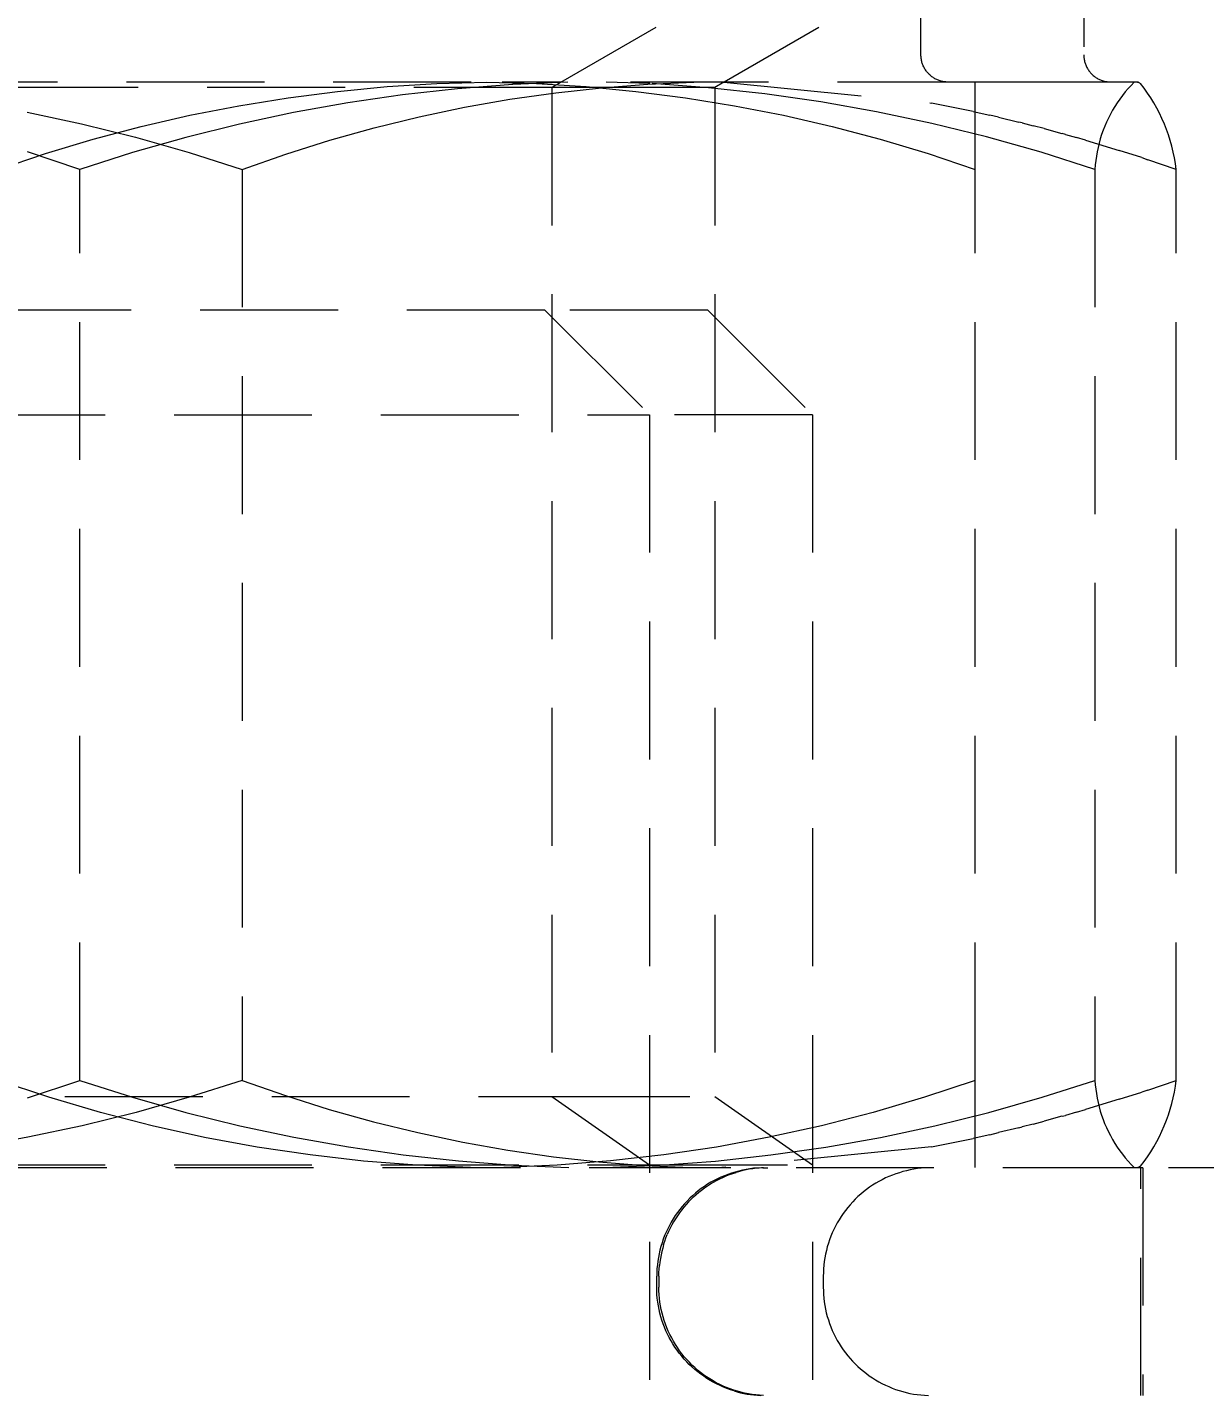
# Model space of a CAD drawing. Header units: millimetres. Extents: x -279 to 4999, y 61 to 3536.
# Drawn here: x 3875.75 to 3886.6, y 2830.36 to 2842.97 of the extents above; entities that cross this region are included whole.
import ezdxf

# ---------------------------------------------------------------- set-up
doc = ezdxf.new("R2010")
doc.units = ezdxf.units.MM
doc.linetypes.add('HIDDEN', pattern=[1.905, 1.27, -0.635])
doc.layers.add('ZANO_R_przerywana', color=7, linetype='HIDDEN', lineweight=0)
doc.layers.add('ZANO_W', color=1, linetype='Continuous', lineweight=0)
doc.styles.add('Arial', font='arial.ttf')
doc.styles.get("Standard").update_dxf_attribs({"font": 'ARIALUNI.TTF'})
doc.dimstyles.new('pl i ang', dxfattribs={"dimtxt": 50, "dimasz": 50, "dimexe": 1.25, "dimexo": 0.625, "dimgap": 10, "dimtad": 1, "dimtoh": 1, "dimtxsty": 'Standard', "dimcen": 2.5, "dimclrd": 1, "dimclre": 1, "dimclrt": 1, "dimadec": 0, "dimazin": 0, "dimtfac": 1, "dimtmove": 0, "dimatfit": 3, "dimfxl": 1, "dimarcsym": 1})

# ---------------------------------------------------------------- blocks, each defined once
blk = doc.blocks.new('*D420')
at = {"layer": 'ZANO_W', "color": 1, "lineweight": -2}
blk.add_arc((3828.638, 2822.362), 150.809, 99.55169, 164.75824, dxfattribs=at)
at = {"layer": 'ZANO_W', "color": 1}
for points in [[(3803.838, 2964.418), (3803.389, 2977.744), (3843.59, 2972.429)], [(3676.526, 2862.893), (3689.741, 2861.125), (3677.829, 2822.362)]]:
    blk.add_solid(points, dxfattribs=at)
at = {"layer": 'ZANO_W', "color": 1, "insert": (3706.832, 2956.908), "char_height": 40, "attachment_point": 5, "rotation": 42.155, "style": 'Arial'}
blk.add_mtext('96%%d', dxfattribs=at)

msp = doc.modelspace()

# ---------------------------------------------------------------- linework, layer by layer
at = {"layer": 'ZANO_R_przerywana'}
for p, q in [((3883.983, 2842.712), (3883.983, 2845.962)), ((3885.483, 2845.962), (3885.483, 2842.712)), ((3881.542, 2842.966), (3880.583, 2842.412)), ((3883.042, 2842.966), (3882.169, 2842.462)), ((3883.983, 2842.704), (3883.983, 2842.712)), ((3883.984, 2842.695), (3883.983, 2842.704)), ((3883.984, 2842.686), (3883.984, 2842.695)), ((3883.985, 2842.678), (3883.984, 2842.686)), ((3883.987, 2842.669), (3883.985, 2842.678)), ((3883.988, 2842.661), (3883.987, 2842.669)), ((3883.99, 2842.652), (3883.988, 2842.661)), ((3883.992, 2842.644), (3883.99, 2842.652)), ((3883.995, 2842.636), (3883.992, 2842.644)), ((3883.998, 2842.628), (3883.995, 2842.636)), ((3884.001, 2842.62), (3883.998, 2842.628)), ((3884.004, 2842.612), (3884.001, 2842.62)), ((3884.008, 2842.604), (3884.004, 2842.612)), ((3884.011, 2842.596), (3884.008, 2842.604)), ((3885.483, 2842.712), (3885.483, 2842.704)), ((3885.483, 2842.704), (3885.484, 2842.695)), ((3885.484, 2842.695), (3885.484, 2842.686)), ((3885.484, 2842.686), (3885.485, 2842.678)), ((3885.485, 2842.678), (3885.487, 2842.669)), ((3885.487, 2842.669), (3885.488, 2842.661)), ((3885.488, 2842.661), (3885.49, 2842.652)), ((3885.49, 2842.652), (3885.492, 2842.644)), ((3885.492, 2842.644), (3885.495, 2842.636)), ((3885.495, 2842.636), (3885.498, 2842.628)), ((3885.498, 2842.628), (3885.501, 2842.62)), ((3885.501, 2842.62), (3885.504, 2842.612)), ((3885.504, 2842.612), (3885.508, 2842.604)), ((3885.508, 2842.604), (3885.512, 2842.596)), ((3884.016, 2842.589), (3884.011, 2842.596)), ((3884.02, 2842.581), (3884.016, 2842.589)), ((3884.025, 2842.574), (3884.02, 2842.581)), ((3884.03, 2842.567), (3884.025, 2842.574)), ((3884.035, 2842.56), (3884.03, 2842.567)), ((3884.04, 2842.553), (3884.035, 2842.56)), ((3884.046, 2842.547), (3884.04, 2842.553)), ((3884.051, 2842.54), (3884.046, 2842.547)), ((3884.057, 2842.534), (3884.051, 2842.54)), ((3884.064, 2842.528), (3884.057, 2842.534)), ((3884.07, 2842.522), (3884.064, 2842.528)), ((3884.077, 2842.517), (3884.07, 2842.522)), ((3884.084, 2842.512), (3884.077, 2842.517)), ((3884.091, 2842.507), (3884.084, 2842.512)), ((3884.098, 2842.502), (3884.091, 2842.507)), ((3884.105, 2842.497), (3884.098, 2842.502)), ((3884.112, 2842.493), (3884.105, 2842.497)), ((3884.12, 2842.489), (3884.112, 2842.493)), ((3884.128, 2842.485), (3884.12, 2842.489)), ((3884.136, 2842.482), (3884.128, 2842.485)), ((3884.144, 2842.479), (3884.136, 2842.482)), ((3884.152, 2842.476), (3884.144, 2842.479)), ((3884.16, 2842.473), (3884.152, 2842.476)), ((3884.168, 2842.471), (3884.16, 2842.473)), ((3885.512, 2842.596), (3885.516, 2842.588)), ((3885.516, 2842.588), (3885.52, 2842.581)), ((3885.52, 2842.581), (3885.525, 2842.574)), ((3885.525, 2842.574), (3885.53, 2842.567)), ((3885.53, 2842.567), (3885.535, 2842.56)), ((3885.535, 2842.56), (3885.54, 2842.553)), ((3885.54, 2842.553), (3885.546, 2842.546)), ((3885.546, 2842.546), (3885.552, 2842.54)), ((3885.552, 2842.54), (3885.558, 2842.534)), ((3885.558, 2842.534), (3885.564, 2842.528)), ((3885.564, 2842.528), (3885.57, 2842.522)), ((3885.57, 2842.522), (3885.577, 2842.517)), ((3885.577, 2842.517), (3885.584, 2842.512)), ((3885.584, 2842.512), (3885.591, 2842.507)), ((3885.591, 2842.507), (3885.598, 2842.502)), ((3885.598, 2842.502), (3885.605, 2842.497)), ((3885.605, 2842.497), (3885.613, 2842.493)), ((3885.613, 2842.493), (3885.621, 2842.489)), ((3885.621, 2842.489), (3885.628, 2842.485)), ((3885.628, 2842.485), (3885.636, 2842.482)), ((3885.636, 2842.482), (3885.644, 2842.479)), ((3885.644, 2842.479), (3885.652, 2842.476)), ((3885.652, 2842.476), (3885.661, 2842.473)), ((3885.661, 2842.473), (3885.669, 2842.471)), ((3880.583, 2842.412), (3870.383, 2842.412)), ((3879.84, 2842.462), (3871.126, 2842.462)), ((3878.153, 2842.317), (3878.609, 2842.376)), ((3878.609, 2842.376), (3879.066, 2842.42)), ((3879.066, 2842.42), (3879.524, 2842.448)), ((3879.715, 2842.4), (3879.209, 2842.344)), ((3879.524, 2842.448), (3879.983, 2842.462)), ((3880.223, 2842.439), (3879.715, 2842.4)), ((3879.983, 2842.462), (3880.442, 2842.448)), ((3884.483, 2842.462), (3880.127, 2842.462)), ((3880.197, 2842.304), (3880.619, 2842.364)), ((3880.731, 2842.461), (3880.223, 2842.439)), ((3880.442, 2842.448), (3880.9, 2842.42)), ((3881.693, 2842.412), (3880.583, 2842.412)), ((3880.583, 2842.412), (3880.583, 2833.118)), ((3880.619, 2842.364), (3881.042, 2842.41)), ((3880.9, 2842.42), (3881.357, 2842.376)), ((3881.042, 2842.41), (3881.466, 2842.443)), ((3881.487, 2842.449), (3881.085, 2842.461)), ((3881.357, 2842.376), (3881.813, 2842.317)), ((3881.466, 2842.443), (3881.891, 2842.461)), ((3882.026, 2842.409), (3881.507, 2842.448)), ((3881.993, 2842.412), (3881.693, 2842.412)), ((3882.064, 2842.412), (3881.993, 2842.412)), ((3882.544, 2842.353), (3882.026, 2842.409)), ((3882.08, 2842.412), (3882.064, 2842.412)), ((3882.083, 2842.412), (3882.08, 2842.412)), ((3882.082, 2842.412), (3882.083, 2842.412)), ((3882.168, 2842.461), (3882.083, 2842.412)), ((3882.083, 2842.412), (3882.083, 2833.118)), ((3882.083, 2842.412), (3882.083, 2842.412)), ((3882.083, 2842.412), (3882.083, 2842.412)), ((3882.083, 2842.412), (3882.083, 2842.412)), ((3882.176, 2842.462), (3882.148, 2842.462)), ((3882.169, 2842.462), (3882.168, 2842.462)), ((3882.168, 2842.461), (3884.08, 2842.269)), ((3883.06, 2842.279), (3882.544, 2842.353)), ((3884.177, 2842.469), (3884.168, 2842.471)), ((3884.185, 2842.467), (3884.177, 2842.469)), ((3884.193, 2842.465), (3884.185, 2842.467)), ((3884.202, 2842.464), (3884.193, 2842.465)), ((3884.211, 2842.463), (3884.202, 2842.464)), ((3885.621, 2842.462), (3884.483, 2842.462)), ((3884.483, 2842.45), (3884.483, 2842.462)), ((3884.483, 2842.409), (3884.483, 2842.45)), ((3884.483, 2842.395), (3884.483, 2842.409)), ((3884.483, 2842.293), (3884.483, 2842.395)), ((3885.9, 2842.462), (3885.621, 2842.462)), ((3885.669, 2842.471), (3885.677, 2842.469)), ((3885.677, 2842.469), (3885.686, 2842.467)), ((3885.686, 2842.467), (3885.694, 2842.466)), ((3885.694, 2842.466), (3885.703, 2842.464)), ((3885.703, 2842.464), (3885.711, 2842.464)), ((3885.711, 2842.464), (3885.72, 2842.463)), ((3885.865, 2842.371), (3885.839, 2842.339)), ((3885.891, 2842.402), (3885.865, 2842.371)), ((3885.919, 2842.432), (3885.891, 2842.402)), ((3885.965, 2842.462), (3885.9, 2842.462)), ((3885.948, 2842.461), (3885.919, 2842.432)), ((3885.98, 2842.462), (3885.965, 2842.462)), ((3885.975, 2842.461), (3885.972, 2842.461)), ((3885.978, 2842.46), (3885.975, 2842.461)), ((3885.981, 2842.459), (3885.978, 2842.46)), ((3885.983, 2842.462), (3885.98, 2842.462)), ((3885.984, 2842.458), (3885.981, 2842.459)), ((3885.983, 2842.462), (3886.006, 2842.449)), ((3885.983, 2842.462), (3885.983, 2842.462)), ((3885.983, 2842.462), (3885.983, 2842.462)), ((3885.983, 2842.462), (3885.983, 2842.462)), ((3885.983, 2842.462), (3885.983, 2842.462)), ((3885.983, 2842.462), (3885.983, 2842.462)), ((3885.987, 2842.458), (3885.984, 2842.458)), ((3885.99, 2842.457), (3885.987, 2842.458)), ((3885.993, 2842.455), (3885.99, 2842.457)), ((3885.995, 2842.454), (3885.993, 2842.455)), ((3886.039, 2842.405), (3886.006, 2842.449)), ((3886.07, 2842.361), (3886.039, 2842.405)), ((3886.1, 2842.316), (3886.07, 2842.361)), ((3877.25, 2842.156), (3877.7, 2842.244)), ((3877.7, 2842.244), (3878.153, 2842.317)), ((3878.705, 2842.271), (3878.203, 2842.181)), ((3879.209, 2842.344), (3878.705, 2842.271)), ((3879.361, 2842.142), (3879.778, 2842.23)), ((3879.778, 2842.23), (3880.197, 2842.304)), ((3881.813, 2842.317), (3882.266, 2842.244)), ((3882.266, 2842.244), (3882.716, 2842.156)), ((3883.573, 2842.189), (3883.06, 2842.279)), ((3884.464, 2842.192), (3884.08, 2842.269)), ((3884.483, 2842.218), (3884.483, 2842.293)), ((3885.769, 2842.238), (3885.748, 2842.203)), ((3885.791, 2842.272), (3885.769, 2842.238)), ((3885.815, 2842.306), (3885.791, 2842.272)), ((3885.839, 2842.339), (3885.815, 2842.306)), ((3886.128, 2842.27), (3886.1, 2842.316)), ((3886.155, 2842.223), (3886.128, 2842.27)), ((3886.18, 2842.175), (3886.155, 2842.223)), ((3875.749, 2842.184), (3876.251, 2842.078)), ((3876.802, 2842.053), (3877.25, 2842.156)), ((3878.203, 2842.181), (3877.705, 2842.075)), ((3878.948, 2842.041), (3879.361, 2842.142)), ((3882.716, 2842.156), (3883.164, 2842.053)), ((3884.082, 2842.081), (3883.573, 2842.189)), ((3884.464, 2842.192), (3884.617, 2842.158)), ((3884.483, 2842.192), (3884.483, 2842.218)), ((3884.483, 2841.832), (3884.483, 2842.192)), ((3884.697, 2842.14), (3884.617, 2842.158)), ((3884.697, 2842.14), (3884.884, 2842.094)), ((3884.915, 2842.087), (3884.884, 2842.094)), ((3885.692, 2842.094), (3885.676, 2842.056)), ((3885.709, 2842.131), (3885.692, 2842.094)), ((3885.728, 2842.167), (3885.709, 2842.131)), ((3885.748, 2842.203), (3885.728, 2842.167)), ((3886.203, 2842.126), (3886.18, 2842.175)), ((3886.225, 2842.076), (3886.203, 2842.126)), ((3876.251, 2842.078), (3876.749, 2841.954)), ((3876.358, 2841.936), (3876.802, 2842.053)), ((3877.705, 2842.075), (3877.211, 2841.953)), ((3878.538, 2841.927), (3878.948, 2842.041)), ((3883.164, 2842.053), (3883.608, 2841.936)), ((3884.588, 2841.957), (3884.082, 2842.081)), ((3884.915, 2842.087), (3885.017, 2842.06)), ((3885.119, 2842.034), (3885.017, 2842.06)), ((3885.119, 2842.034), (3885.282, 2841.989)), ((3885.314, 2841.98), (3885.283, 2841.989)), ((3885.314, 2841.98), (3885.415, 2841.952)), ((3885.647, 2841.979), (3885.635, 2841.94)), ((3885.661, 2842.018), (3885.647, 2841.979)), ((3885.676, 2842.056), (3885.661, 2842.018)), ((3886.244, 2842.026), (3886.225, 2842.076)), ((3886.262, 2841.975), (3886.244, 2842.026)), ((3886.279, 2841.923), (3886.262, 2841.975)), ((3875.918, 2841.804), (3876.358, 2841.936)), ((3877.211, 2841.953), (3876.721, 2841.814)), ((3876.749, 2841.954), (3877.242, 2841.815)), ((3878.132, 2841.799), (3878.538, 2841.927)), ((3883.608, 2841.936), (3884.048, 2841.804)), ((3885.09, 2841.816), (3884.588, 2841.957)), ((3885.5, 2841.927), (3885.415, 2841.952)), ((3885.5, 2841.927), (3885.81, 2841.832)), ((3885.614, 2841.861), (3885.606, 2841.821)), ((3885.624, 2841.901), (3885.614, 2841.861)), ((3885.635, 2841.94), (3885.624, 2841.901)), ((3886.293, 2841.871), (3886.279, 2841.923)), ((3886.306, 2841.818), (3886.293, 2841.871)), ((3875.483, 2841.658), (3875.918, 2841.804)), ((3876.236, 2841.658), (3875.752, 2841.82)), ((3876.721, 2841.814), (3876.236, 2841.658)), ((3877.242, 2841.815), (3877.73, 2841.658)), ((3877.73, 2841.658), (3878.132, 2841.799)), ((3884.048, 2841.804), (3884.483, 2841.658)), ((3884.483, 2841.658), (3884.483, 2841.832)), ((3885.586, 2841.658), (3885.09, 2841.816)), ((3885.593, 2841.74), (3885.589, 2841.699)), ((3885.599, 2841.78), (3885.593, 2841.74)), ((3885.606, 2841.821), (3885.599, 2841.78)), ((3886.016, 2841.766), (3885.81, 2841.832)), ((3886.016, 2841.766), (3886.072, 2841.747)), ((3886.333, 2841.658), (3886.072, 2841.747)), ((3886.317, 2841.765), (3886.306, 2841.818)), ((3886.326, 2841.712), (3886.317, 2841.765)), ((3876.236, 2833.266), (3876.236, 2841.658)), ((3877.73, 2841.658), (3877.73, 2833.266)), ((3884.483, 2833.266), (3884.483, 2841.658)), ((3885.589, 2841.699), (3885.586, 2841.658)), ((3885.586, 2841.658), (3885.586, 2833.266)), ((3886.333, 2841.658), (3886.326, 2841.712)), ((3886.333, 2833.266), (3886.333, 2841.658)), ((3880.519, 2840.362), (3870.447, 2840.362)), ((3882.019, 2840.362), (3880.519, 2840.362)), ((3880.519, 2840.362), (3881.482, 2839.399)), ((3882.019, 2840.362), (3882.982, 2839.399)), ((3869.483, 2839.398), (3881.483, 2839.398)), ((3882.983, 2839.398), (3881.483, 2839.398)), ((3881.483, 2839.398), (3881.483, 2691.326)), ((3882.983, 2839.398), (3882.983, 2691.326)), ((3875.951, 2833.11), (3875.483, 2833.266)), ((3875.752, 2833.105), (3876.236, 2833.266)), ((3876.236, 2833.266), (3876.722, 2833.11)), ((3877.73, 2833.266), (3877.244, 2833.11)), ((3877.73, 2833.266), (3878.129, 2833.126)), ((3884.483, 2833.266), (3884.016, 2833.11)), ((3884.483, 2833.212), (3884.483, 2833.266)), ((3884.483, 2833.133), (3884.483, 2833.212)), ((3885.099, 2833.11), (3885.586, 2833.266)), ((3885.586, 2833.266), (3885.589, 2833.225)), ((3885.589, 2833.225), (3885.593, 2833.184)), ((3885.593, 2833.184), (3885.599, 2833.144)), ((3885.81, 2833.092), (3886.016, 2833.158)), ((3886.072, 2833.177), (3886.016, 2833.158)), ((3886.072, 2833.177), (3886.333, 2833.266)), ((3886.306, 2833.106), (3886.317, 2833.159)), ((3886.317, 2833.159), (3886.326, 2833.212)), ((3886.326, 2833.212), (3886.333, 2833.266)), ((3870.383, 2833.118), (3880.583, 2833.118)), ((3876.425, 2832.971), (3875.951, 2833.11)), ((3876.722, 2833.11), (3877.213, 2832.971)), ((3877.244, 2833.11), (3876.753, 2832.971)), ((3878.129, 2833.126), (3878.532, 2832.999)), ((3880.583, 2833.118), (3882.083, 2833.118)), ((3880.583, 2833.118), (3881.482, 2832.488)), ((3882.083, 2833.118), (3882.983, 2832.488)), ((3884.016, 2833.11), (3883.543, 2832.971)), ((3884.483, 2833.105), (3884.483, 2833.133)), ((3884.483, 2832.706), (3884.483, 2833.105)), ((3884.607, 2832.971), (3885.099, 2833.11)), ((3885.81, 2833.092), (3885.5, 2832.997)), ((3885.599, 2833.144), (3885.606, 2833.103)), ((3885.606, 2833.103), (3885.614, 2833.063)), ((3885.614, 2833.063), (3885.624, 2833.023)), ((3885.624, 2833.023), (3885.635, 2832.984)), ((3886.279, 2833.001), (3886.293, 2833.053)), ((3886.293, 2833.053), (3886.306, 2833.106)), ((3876.753, 2832.971), (3876.257, 2832.848)), ((3876.903, 2832.847), (3876.425, 2832.971)), ((3877.213, 2832.971), (3877.708, 2832.848)), ((3878.532, 2832.999), (3878.939, 2832.885)), ((3883.543, 2832.971), (3883.066, 2832.848)), ((3884.111, 2832.848), (3884.607, 2832.971)), ((3885.282, 2832.935), (3885.119, 2832.891)), ((3885.283, 2832.935), (3885.314, 2832.944)), ((3885.415, 2832.973), (3885.314, 2832.944)), ((3885.415, 2832.973), (3885.5, 2832.997)), ((3885.635, 2832.984), (3885.647, 2832.945)), ((3885.647, 2832.945), (3885.661, 2832.906)), ((3885.661, 2832.906), (3885.675, 2832.868)), ((3886.224, 2832.848), (3886.244, 2832.899)), ((3886.244, 2832.899), (3886.262, 2832.95)), ((3886.262, 2832.95), (3886.279, 2833.001)), ((3876.257, 2832.848), (3875.758, 2832.742)), ((3877.385, 2832.741), (3876.903, 2832.847)), ((3877.708, 2832.848), (3878.208, 2832.742)), ((3878.939, 2832.885), (3879.349, 2832.785)), ((3879.349, 2832.785), (3879.763, 2832.698)), ((3883.066, 2832.848), (3882.585, 2832.742)), ((3883.61, 2832.741), (3884.111, 2832.848)), ((3884.617, 2832.766), (3884.697, 2832.785)), ((3884.884, 2832.83), (3884.697, 2832.785)), ((3884.884, 2832.83), (3884.915, 2832.838)), ((3885.017, 2832.864), (3884.915, 2832.838)), ((3885.017, 2832.864), (3885.119, 2832.891)), ((3885.675, 2832.868), (3885.692, 2832.831)), ((3885.692, 2832.831), (3885.709, 2832.793)), ((3885.709, 2832.793), (3885.728, 2832.757)), ((3886.18, 2832.75), (3886.203, 2832.799)), ((3886.203, 2832.799), (3886.224, 2832.848)), ((3875.758, 2832.742), (3875.255, 2832.652)), ((3877.87, 2832.652), (3877.385, 2832.741)), ((3878.358, 2832.579), (3877.87, 2832.652)), ((3878.208, 2832.742), (3878.71, 2832.653)), ((3878.71, 2832.653), (3879.215, 2832.58)), ((3879.763, 2832.698), (3880.179, 2832.624)), ((3882.101, 2832.652), (3881.614, 2832.58)), ((3882.585, 2832.742), (3882.101, 2832.652)), ((3884.08, 2832.655), (3882.15, 2832.463)), ((3882.601, 2832.579), (3883.107, 2832.652)), ((3883.107, 2832.652), (3883.61, 2832.741)), ((3884.08, 2832.655), (3884.464, 2832.732)), ((3884.617, 2832.766), (3884.464, 2832.732)), ((3884.483, 2832.704), (3884.483, 2832.706)), ((3884.483, 2832.631), (3884.483, 2832.704)), ((3885.728, 2832.757), (3885.748, 2832.721)), ((3885.748, 2832.721), (3885.769, 2832.686)), ((3885.769, 2832.686), (3885.791, 2832.652)), ((3885.791, 2832.652), (3885.814, 2832.618)), ((3886.1, 2832.608), (3886.128, 2832.654)), ((3886.128, 2832.654), (3886.155, 2832.702)), ((3886.155, 2832.702), (3886.18, 2832.75)), ((3878.849, 2832.523), (3878.358, 2832.579)), ((3879.341, 2832.485), (3878.849, 2832.523)), ((3879.215, 2832.58), (3879.722, 2832.524)), ((3879.722, 2832.524), (3880.231, 2832.485)), ((3880.179, 2832.624), (3880.597, 2832.563)), ((3880.597, 2832.563), (3881.017, 2832.516)), ((3881.124, 2832.524), (3880.633, 2832.485)), ((3881.017, 2832.516), (3881.438, 2832.483)), ((3881.614, 2832.58), (3881.124, 2832.524)), ((3881.582, 2832.485), (3882.092, 2832.523)), ((3882.092, 2832.523), (3882.601, 2832.579)), ((3884.483, 2832.506), (3884.483, 2832.631)), ((3885.814, 2832.618), (3885.839, 2832.585)), ((3885.839, 2832.585), (3885.865, 2832.553)), ((3885.865, 2832.553), (3885.891, 2832.522)), ((3885.891, 2832.522), (3885.919, 2832.492)), ((3886.006, 2832.476), (3886.039, 2832.519)), ((3886.039, 2832.519), (3886.07, 2832.563)), ((3886.07, 2832.563), (3886.1, 2832.608)), ((3886.008, 2832.462), (3864.934, 2832.462)), ((3869.483, 2832.488), (3881.483, 2832.488)), ((3879.834, 2832.463), (3879.341, 2832.485)), ((3880.633, 2832.485), (3880.141, 2832.463)), ((3880.231, 2832.485), (3880.741, 2832.463)), ((3881.072, 2832.463), (3881.582, 2832.485)), ((3881.438, 2832.483), (3881.86, 2832.464)), ((3881.483, 2832.488), (3882.983, 2832.488)), ((3882.17, 2832.463), (3882.232, 2832.464)), ((3882.205, 2832.4), (3882.172, 2832.388)), ((3882.189, 2832.386), (3882.219, 2832.398)), ((3882.238, 2832.412), (3882.205, 2832.4)), ((3882.219, 2832.398), (3882.25, 2832.409)), ((3882.271, 2832.422), (3882.238, 2832.412)), ((3882.25, 2832.409), (3882.281, 2832.419)), ((3882.304, 2832.431), (3882.271, 2832.422)), ((3882.311, 2832.427), (3882.282, 2832.418)), ((3882.338, 2832.439), (3882.304, 2832.431)), ((3882.341, 2832.435), (3882.311, 2832.427)), ((3882.373, 2832.446), (3882.338, 2832.439)), ((3882.372, 2832.441), (3882.341, 2832.435)), ((3882.402, 2832.447), (3882.372, 2832.441)), ((3882.407, 2832.452), (3882.373, 2832.446)), ((3882.433, 2832.452), (3882.402, 2832.447)), ((3882.441, 2832.456), (3882.407, 2832.452)), ((3882.464, 2832.456), (3882.433, 2832.452)), ((3882.476, 2832.459), (3882.441, 2832.456)), ((3882.494, 2832.459), (3882.464, 2832.456)), ((3882.511, 2832.461), (3882.476, 2832.459)), ((3882.525, 2832.461), (3882.494, 2832.459)), ((3882.532, 2832.462), (3882.516, 2832.461)), ((3882.525, 2832.461), (3882.572, 2832.462)), ((3883.72, 2832.394), (3883.688, 2832.381)), ((3883.752, 2832.405), (3883.72, 2832.394)), ((3883.784, 2832.416), (3883.752, 2832.405)), ((3883.817, 2832.426), (3883.784, 2832.416)), ((3883.851, 2832.434), (3883.817, 2832.426)), ((3883.884, 2832.442), (3883.851, 2832.434)), ((3883.918, 2832.448), (3883.884, 2832.442)), ((3883.952, 2832.453), (3883.918, 2832.448)), ((3883.986, 2832.457), (3883.952, 2832.453)), ((3884.02, 2832.46), (3883.986, 2832.457)), ((3884.054, 2832.461), (3884.02, 2832.46)), ((3884.483, 2832.484), (3884.483, 2832.506)), ((3884.483, 2832.474), (3884.483, 2832.484)), ((3884.483, 2832.465), (3884.483, 2832.474)), ((3884.483, 2832.463), (3884.483, 2832.465)), ((3885.919, 2832.492), (3885.948, 2832.463)), ((3885.972, 2832.463), (3885.975, 2832.464)), ((3885.975, 2832.464), (3885.978, 2832.464)), ((3885.978, 2832.464), (3885.981, 2832.465)), ((3885.981, 2832.465), (3885.984, 2832.466)), ((3886.006, 2832.476), (3885.984, 2832.462)), ((3885.984, 2832.466), (3885.987, 2832.467)), ((3885.987, 2832.467), (3885.99, 2832.468)), ((3885.99, 2832.468), (3885.993, 2832.469)), ((3885.993, 2832.469), (3885.995, 2832.47)), ((3886.028, 2832.462), (3886.008, 2832.462)), ((3886.008, 2830.362), (3886.008, 2832.462)), ((3887.532, 2832.462), (3886.028, 2832.462)), ((3886.028, 2832.462), (3886.028, 2830.362)), ((3881.96, 2832.269), (3881.932, 2832.248)), ((3881.988, 2832.289), (3881.96, 2832.269)), ((3881.963, 2832.256), (3881.989, 2832.275)), ((3882.018, 2832.309), (3881.988, 2832.289)), ((3881.989, 2832.275), (3882.016, 2832.294)), ((3882.016, 2832.294), (3882.043, 2832.312)), ((3882.047, 2832.327), (3882.018, 2832.309)), ((3882.043, 2832.312), (3882.071, 2832.328)), ((3882.078, 2832.343), (3882.047, 2832.327)), ((3882.071, 2832.328), (3882.1, 2832.344)), ((3882.109, 2832.359), (3882.078, 2832.343)), ((3882.1, 2832.344), (3882.129, 2832.359)), ((3882.14, 2832.374), (3882.109, 2832.359)), ((3882.129, 2832.359), (3882.159, 2832.373)), ((3882.172, 2832.388), (3882.14, 2832.374)), ((3882.159, 2832.373), (3882.189, 2832.386)), ((3883.509, 2832.281), (3883.481, 2832.261)), ((3883.537, 2832.3), (3883.509, 2832.281)), ((3883.566, 2832.318), (3883.537, 2832.3)), ((3883.596, 2832.335), (3883.566, 2832.318)), ((3883.626, 2832.351), (3883.596, 2832.335)), ((3883.657, 2832.367), (3883.626, 2832.351)), ((3883.688, 2832.381), (3883.657, 2832.367)), ((3881.829, 2832.155), (3881.805, 2832.13)), ((3881.841, 2832.146), (3881.819, 2832.122)), ((3881.854, 2832.18), (3881.829, 2832.155)), ((3881.864, 2832.17), (3881.841, 2832.146)), ((3881.879, 2832.204), (3881.854, 2832.18)), ((3881.864, 2832.17), (3881.887, 2832.193)), ((3881.905, 2832.226), (3881.879, 2832.204)), ((3881.887, 2832.193), (3881.912, 2832.214)), ((3881.932, 2832.248), (3881.905, 2832.226)), ((3881.912, 2832.214), (3881.937, 2832.236)), ((3881.937, 2832.236), (3881.963, 2832.256)), ((3883.354, 2832.146), (3883.331, 2832.121)), ((3883.378, 2832.171), (3883.354, 2832.146)), ((3883.402, 2832.195), (3883.378, 2832.171)), ((3883.428, 2832.218), (3883.402, 2832.195)), ((3883.454, 2832.24), (3883.428, 2832.218)), ((3883.481, 2832.261), (3883.454, 2832.24)), ((3881.72, 2832.02), (3881.701, 2831.991)), ((3881.74, 2832.048), (3881.72, 2832.02)), ((3881.739, 2832.018), (3881.721, 2831.991)), ((3881.758, 2832.045), (3881.739, 2832.018)), ((3881.761, 2832.076), (3881.74, 2832.048)), ((3881.777, 2832.071), (3881.758, 2832.045)), ((3881.782, 2832.103), (3881.761, 2832.076)), ((3881.798, 2832.097), (3881.777, 2832.071)), ((3881.805, 2832.13), (3881.782, 2832.103)), ((3881.819, 2832.122), (3881.798, 2832.097)), ((3883.248, 2832.012), (3883.229, 2831.983)), ((3883.267, 2832.04), (3883.248, 2832.012)), ((3883.287, 2832.068), (3883.267, 2832.04)), ((3883.309, 2832.095), (3883.287, 2832.068)), ((3883.331, 2832.121), (3883.309, 2832.095)), ((3881.65, 2831.899), (3881.636, 2831.868)), ((3881.666, 2831.93), (3881.65, 2831.899)), ((3881.673, 2831.905), (3881.659, 2831.875)), ((3881.683, 2831.961), (3881.666, 2831.93)), ((3881.688, 2831.934), (3881.673, 2831.905)), ((3881.701, 2831.991), (3881.683, 2831.961)), ((3881.704, 2831.963), (3881.688, 2831.934)), ((3881.721, 2831.991), (3881.704, 2831.963)), ((3883.18, 2831.893), (3883.166, 2831.862)), ((3883.196, 2831.924), (3883.18, 2831.893)), ((3883.212, 2831.954), (3883.196, 2831.924)), ((3883.229, 2831.983), (3883.212, 2831.954)), ((3881.598, 2831.77), (3881.588, 2831.737)), ((3881.609, 2831.803), (3881.598, 2831.77)), ((3881.622, 2831.836), (3881.609, 2831.803)), ((3881.613, 2831.754), (3881.623, 2831.785)), ((3881.636, 2831.868), (3881.622, 2831.836)), ((3881.623, 2831.785), (3881.634, 2831.815)), ((3881.634, 2831.815), (3881.646, 2831.845)), ((3881.659, 2831.875), (3881.646, 2831.845)), ((3883.13, 2831.766), (3883.12, 2831.733)), ((3883.141, 2831.798), (3883.13, 2831.766)), ((3883.153, 2831.83), (3883.141, 2831.798)), ((3883.166, 2831.862), (3883.153, 2831.83)), ((3881.564, 2831.635), (3881.559, 2831.601)), ((3881.571, 2831.669), (3881.564, 2831.635)), ((3881.579, 2831.703), (3881.571, 2831.669)), ((3881.588, 2831.737), (3881.579, 2831.703)), ((3881.589, 2831.658), (3881.583, 2831.626)), ((3881.596, 2831.69), (3881.589, 2831.658)), ((3881.604, 2831.722), (3881.596, 2831.69)), ((3881.613, 2831.754), (3881.604, 2831.722)), ((3883.098, 2831.633), (3883.092, 2831.599)), ((3883.104, 2831.666), (3883.098, 2831.633)), ((3883.112, 2831.7), (3883.104, 2831.666)), ((3883.12, 2831.733), (3883.112, 2831.7)), ((3881.551, 2831.532), (3881.55, 2831.497)), ((3881.555, 2831.566), (3881.551, 2831.532)), ((3881.559, 2831.601), (3881.555, 2831.566)), ((3881.57, 2831.495), (3881.572, 2831.528)), ((3881.572, 2831.528), (3881.574, 2831.56)), ((3881.578, 2831.593), (3881.574, 2831.56)), ((3881.583, 2831.626), (3881.578, 2831.593)), ((3883.085, 2831.531), (3883.084, 2831.496)), ((3883.088, 2831.565), (3883.085, 2831.531)), ((3883.092, 2831.599), (3883.088, 2831.565)), ((3881.55, 2831.497), (3881.549, 2831.462)), ((3881.549, 2831.362), (3881.549, 2831.462)), ((3881.569, 2831.462), (3881.57, 2831.495)), ((3881.569, 2831.462), (3881.569, 2831.362)), ((3883.084, 2831.496), (3883.083, 2831.462)), ((3883.083, 2831.462), (3883.083, 2831.362)), ((3881.55, 2831.328), (3881.549, 2831.362)), ((3881.551, 2831.293), (3881.55, 2831.328)), ((3881.554, 2831.259), (3881.551, 2831.293)), ((3881.559, 2831.224), (3881.554, 2831.259)), ((3881.57, 2831.327), (3881.569, 2831.362)), ((3881.572, 2831.293), (3881.57, 2831.327)), ((3881.575, 2831.258), (3881.572, 2831.293)), ((3881.579, 2831.223), (3881.575, 2831.258)), ((3883.083, 2831.362), (3883.084, 2831.328)), ((3883.084, 2831.328), (3883.085, 2831.294)), ((3883.085, 2831.294), (3883.088, 2831.26)), ((3883.088, 2831.26), (3883.092, 2831.226)), ((3881.564, 2831.19), (3881.559, 2831.224)), ((3881.571, 2831.156), (3881.564, 2831.19)), ((3881.578, 2831.123), (3881.571, 2831.156)), ((3881.585, 2831.189), (3881.579, 2831.223)), ((3881.591, 2831.155), (3881.585, 2831.189)), ((3881.599, 2831.121), (3881.591, 2831.155)), ((3883.092, 2831.226), (3883.098, 2831.192)), ((3883.098, 2831.192), (3883.104, 2831.158)), ((3883.104, 2831.158), (3883.111, 2831.125)), ((3881.587, 2831.089), (3881.578, 2831.123)), ((3881.597, 2831.056), (3881.587, 2831.089)), ((3881.608, 2831.024), (3881.597, 2831.056)), ((3881.608, 2831.087), (3881.599, 2831.121)), ((3881.619, 2831.054), (3881.608, 2831.087)), ((3881.621, 2830.992), (3881.608, 2831.024)), ((3881.63, 2831.021), (3881.619, 2831.054)), ((3881.642, 2830.988), (3881.63, 2831.021)), ((3883.111, 2831.125), (3883.12, 2831.092)), ((3883.12, 2831.092), (3883.13, 2831.059)), ((3883.13, 2831.059), (3883.141, 2831.027)), ((3883.141, 2831.027), (3883.153, 2830.995)), ((3881.634, 2830.96), (3881.621, 2830.992)), ((3881.649, 2830.928), (3881.634, 2830.96)), ((3881.656, 2830.956), (3881.642, 2830.988)), ((3881.664, 2830.898), (3881.649, 2830.928)), ((3881.671, 2830.925), (3881.656, 2830.956)), ((3881.681, 2830.867), (3881.664, 2830.898)), ((3881.687, 2830.894), (3881.671, 2830.925)), ((3881.703, 2830.863), (3881.687, 2830.894)), ((3883.153, 2830.995), (3883.166, 2830.963)), ((3883.166, 2830.963), (3883.18, 2830.932)), ((3883.18, 2830.932), (3883.195, 2830.902)), ((3883.195, 2830.902), (3883.212, 2830.871)), ((3881.698, 2830.838), (3881.681, 2830.867)), ((3881.717, 2830.809), (3881.698, 2830.838)), ((3881.721, 2830.833), (3881.703, 2830.863)), ((3881.737, 2830.78), (3881.717, 2830.809)), ((3881.74, 2830.804), (3881.721, 2830.833)), ((3881.757, 2830.753), (3881.737, 2830.78)), ((3881.76, 2830.776), (3881.74, 2830.804)), ((3881.779, 2830.726), (3881.757, 2830.753)), ((3881.781, 2830.748), (3881.76, 2830.776)), ((3883.212, 2830.871), (3883.229, 2830.842)), ((3883.229, 2830.842), (3883.247, 2830.813)), ((3883.247, 2830.813), (3883.266, 2830.785)), ((3883.266, 2830.785), (3883.287, 2830.757)), ((3883.287, 2830.757), (3883.308, 2830.73)), ((3881.801, 2830.699), (3881.779, 2830.726)), ((3881.803, 2830.721), (3881.781, 2830.748)), ((3881.825, 2830.674), (3881.801, 2830.699)), ((3881.826, 2830.695), (3881.803, 2830.721)), ((3881.849, 2830.649), (3881.825, 2830.674)), ((3881.85, 2830.669), (3881.826, 2830.695)), ((3881.874, 2830.626), (3881.849, 2830.649)), ((3881.874, 2830.644), (3881.85, 2830.669)), ((3881.9, 2830.621), (3881.874, 2830.644)), ((3881.9, 2830.603), (3881.874, 2830.626)), ((3883.308, 2830.73), (3883.33, 2830.704)), ((3883.33, 2830.704), (3883.353, 2830.679)), ((3883.353, 2830.679), (3883.377, 2830.654)), ((3883.377, 2830.654), (3883.401, 2830.631)), ((3883.401, 2830.631), (3883.427, 2830.608)), ((3881.926, 2830.598), (3881.9, 2830.621)), ((3881.927, 2830.581), (3881.9, 2830.603)), ((3881.953, 2830.576), (3881.926, 2830.598)), ((3881.954, 2830.56), (3881.927, 2830.581)), ((3881.981, 2830.555), (3881.953, 2830.576)), ((3881.982, 2830.54), (3881.954, 2830.56)), ((3882.009, 2830.535), (3881.981, 2830.555)), ((3882.011, 2830.521), (3881.982, 2830.54)), ((3882.038, 2830.516), (3882.009, 2830.535)), ((3882.04, 2830.503), (3882.011, 2830.521)), ((3882.068, 2830.498), (3882.038, 2830.516)), ((3882.07, 2830.486), (3882.04, 2830.503)), ((3883.427, 2830.608), (3883.453, 2830.586)), ((3883.453, 2830.586), (3883.48, 2830.565)), ((3883.48, 2830.565), (3883.507, 2830.545)), ((3883.507, 2830.545), (3883.536, 2830.525)), ((3883.536, 2830.525), (3883.564, 2830.507)), ((3883.564, 2830.507), (3883.594, 2830.49)), ((3882.098, 2830.481), (3882.068, 2830.498)), ((3882.101, 2830.47), (3882.07, 2830.486)), ((3882.129, 2830.465), (3882.098, 2830.481)), ((3882.132, 2830.455), (3882.101, 2830.47)), ((3882.161, 2830.45), (3882.129, 2830.465)), ((3882.164, 2830.441), (3882.132, 2830.455)), ((3882.193, 2830.436), (3882.161, 2830.45)), ((3882.196, 2830.428), (3882.164, 2830.441)), ((3882.225, 2830.424), (3882.193, 2830.436)), ((3882.228, 2830.416), (3882.196, 2830.428)), ((3882.258, 2830.412), (3882.225, 2830.424)), ((3882.261, 2830.406), (3882.228, 2830.416)), ((3882.292, 2830.402), (3882.258, 2830.412)), ((3882.261, 2830.405), (3882.291, 2830.397)), ((3882.291, 2830.397), (3882.321, 2830.389)), ((3882.325, 2830.393), (3882.292, 2830.402)), ((3882.321, 2830.389), (3882.352, 2830.382)), ((3882.359, 2830.385), (3882.325, 2830.393)), ((3882.352, 2830.382), (3882.383, 2830.376)), ((3882.393, 2830.378), (3882.359, 2830.385)), ((3882.383, 2830.376), (3882.414, 2830.372)), ((3882.428, 2830.373), (3882.393, 2830.378)), ((3882.414, 2830.372), (3882.445, 2830.368)), ((3882.462, 2830.368), (3882.428, 2830.373)), ((3883.594, 2830.49), (3883.624, 2830.474)), ((3883.624, 2830.474), (3883.655, 2830.459)), ((3883.655, 2830.459), (3883.686, 2830.445)), ((3883.686, 2830.445), (3883.718, 2830.432)), ((3883.718, 2830.432), (3883.75, 2830.42)), ((3883.75, 2830.42), (3883.782, 2830.409)), ((3883.782, 2830.409), (3883.815, 2830.399)), ((3883.815, 2830.399), (3883.848, 2830.39)), ((3883.848, 2830.39), (3883.881, 2830.383)), ((3883.881, 2830.383), (3883.915, 2830.377)), ((3883.915, 2830.377), (3883.949, 2830.372)), ((3883.949, 2830.372), (3883.983, 2830.368)), ((3882.445, 2830.368), (3882.476, 2830.365)), ((3882.497, 2830.365), (3882.462, 2830.368)), ((3882.476, 2830.365), (3882.507, 2830.363)), ((3882.532, 2830.363), (3882.497, 2830.365)), ((3882.511, 2830.363), (3882.505, 2830.363)), ((3883.983, 2830.368), (3884.017, 2830.365)), ((3884.017, 2830.365), (3884.051, 2830.363))]:
    msp.add_line(p, q, dxfattribs=at)

# ---------------------------------------------------------------- dimensions: what is measured, and where the dimension line sits
at = {"layer": 'ZANO_W'}
dim = msp.add_angular_dim_2l(base=(3762.039, 2957.67), line1=((-183.016, 2822.362), (4693.278, 2822.362)), line2=((3828.704, 2823.021), (3872.521, 3262.782)), dimstyle='pl i ang', override={"dimtxt": 40, "dimasz": 40, "dimexe": 10, "dimexo": 10, "dimtoh": 0, "dimdec": 0, "dimtxsty": 'Arial', "dimtdec": 0, "dimtmove": 1}, dxfattribs=at)
dim.commit()
dim.dimension.update_dxf_attribs({"geometry": '*D420', "text_midpoint": (3706.832, 2956.908)})

doc.saveas('drawing.dxf')
